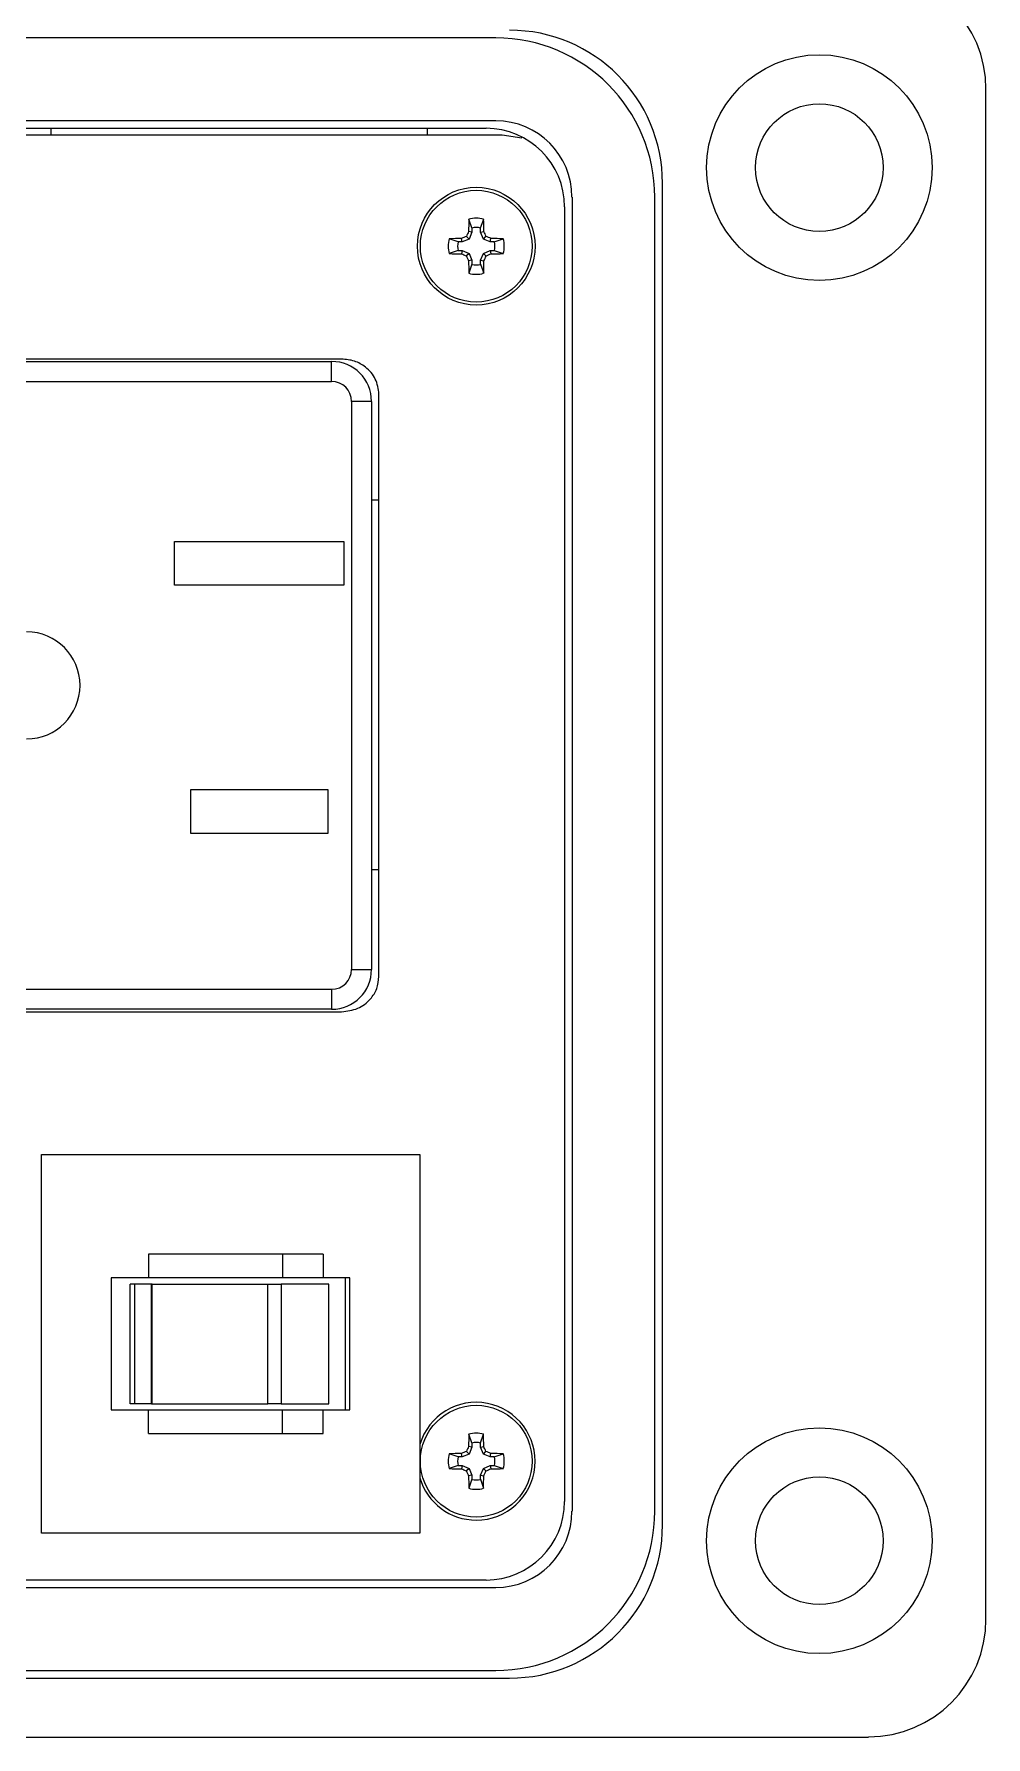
# Model space of a CAD drawing. Header units: inches. Extents: x 0 to 34, y 0 to 22.
# Drawn here: x 4.427 to 5.064, y 11.773 to 12.912 of the extents above; entities that cross this region are included whole.
import ezdxf

# ---------------------------------------------------------------- set-up
doc = ezdxf.new("R2010")
doc.units = ezdxf.units.IN
doc.header["$MEASUREMENT"] = 0

msp = doc.modelspace()

# ---------------------------------------------------------------- linework, layer by layer
at = {"color": 7, "linetype": 'Continuous', "lineweight": 25}
for p, q in [((4.7358, 12.9098), (3.6991, 12.9098)), ((5.0639, 11.8519), (5.0639, 12.8755)), ((3.6991, 12.8544), (4.7358, 12.8544)), ((4.7401, 12.8448), (3.7034, 12.8448)), ((3.7056, 12.8493), (4.7293, 12.8493)), ((4.4379, 12.8493), (4.4379, 12.8448)), ((4.6899, 12.8493), (4.6899, 12.8448)), ((4.7533, 12.8427), (4.7401, 12.8448)), ((4.8474, 11.9149), (4.8474, 12.8125)), ((4.7818, 12.7968), (4.7818, 11.9306)), ((4.7869, 12.8033), (4.7869, 11.9241)), ((4.8423, 11.9241), (4.8423, 12.8033)), ((4.7198, 12.7826), (4.7177, 12.7886)), ((4.7198, 12.7826), (4.7198, 12.7798)), ((4.7256, 12.7826), (4.7277, 12.7886)), ((4.7256, 12.7798), (4.7256, 12.7826)), ((4.7105, 12.7733), (4.7045, 12.7754)), ((4.7133, 12.7733), (4.7105, 12.7733)), ((4.7133, 12.7733), (4.7129, 12.7756)), ((4.7179, 12.7752), (4.7133, 12.7733)), ((4.7179, 12.7752), (4.7161, 12.777)), ((4.7198, 12.7798), (4.7175, 12.7802)), ((4.7198, 12.7798), (4.7179, 12.7752)), ((4.7256, 12.7798), (4.7278, 12.7802)), ((4.7275, 12.7752), (4.7256, 12.7798)), ((4.7275, 12.7752), (4.7292, 12.777)), ((4.7321, 12.7733), (4.7275, 12.7752)), ((4.7321, 12.7733), (4.7325, 12.7756)), ((4.7348, 12.7733), (4.7321, 12.7733)), ((4.7348, 12.7733), (4.7408, 12.7754)), ((4.7105, 12.7675), (4.7045, 12.7655)), ((4.7105, 12.7675), (4.7133, 12.7675)), ((4.7133, 12.7675), (4.7129, 12.7653)), ((4.7133, 12.7675), (4.7179, 12.7656)), ((4.7179, 12.7656), (4.7161, 12.7639)), ((4.7198, 12.761), (4.7175, 12.7606)), ((4.7179, 12.7656), (4.7198, 12.761)), ((4.7198, 12.761), (4.7198, 12.7583)), ((4.7256, 12.761), (4.7275, 12.7656)), ((4.7256, 12.761), (4.7278, 12.7606)), ((4.7256, 12.7583), (4.7256, 12.761)), ((4.7275, 12.7656), (4.7321, 12.7675)), ((4.7275, 12.7656), (4.7292, 12.7639)), ((4.7321, 12.7675), (4.7325, 12.7653)), ((4.7321, 12.7675), (4.7348, 12.7675)), ((4.7348, 12.7675), (4.7408, 12.7655)), ((4.7198, 12.7583), (4.7177, 12.7523)), ((4.7256, 12.7583), (4.7277, 12.7523)), ((4.6326, 12.6949), (3.8059, 12.6949)), ((4.6326, 12.6949), (3.8059, 12.6949)), ((3.8126, 12.6933), (4.6259, 12.6933)), ((4.6259, 12.6799), (4.6259, 12.6933)), ((3.8126, 12.6799), (4.6259, 12.6799)), ((4.6576, 12.2819), (4.6576, 12.6714)), ((4.6576, 12.2818), (4.6576, 12.6714)), ((4.6392, 12.6666), (4.6392, 12.2866)), ((4.6526, 12.6666), (4.6392, 12.6666)), ((4.6526, 12.6666), (4.6526, 12.2866)), ((4.6526, 12.6008), (4.6576, 12.6008)), ((4.5208, 12.5729), (4.6341, 12.5729)), ((4.5208, 12.5436), (4.5208, 12.5729)), ((4.6341, 12.5729), (4.6341, 12.5436)), ((4.6341, 12.5436), (4.5208, 12.5436)), ((4.5316, 12.4069), (4.6233, 12.4069)), ((4.5316, 12.3776), (4.5316, 12.4069)), ((4.6233, 12.4069), (4.6233, 12.3776)), ((4.6233, 12.3776), (4.5316, 12.3776)), ((4.6576, 12.3533), (4.6526, 12.3533)), ((4.6392, 12.2866), (4.6526, 12.2866)), ((3.8126, 12.2733), (4.6259, 12.2733)), ((4.6259, 12.2733), (4.6259, 12.2599)), ((3.8059, 12.2583), (4.6326, 12.2583)), ((4.6259, 12.2599), (3.8126, 12.2599)), ((4.4316, 11.9094), (4.4316, 12.1627)), ((4.4316, 12.1627), (4.6849, 12.1627)), ((4.6849, 12.1627), (4.6849, 11.9094)), ((4.5033, 12.096), (4.5033, 12.0802)), ((4.5931, 12.096), (4.5033, 12.096)), ((4.5931, 12.096), (4.5931, 12.0802)), ((4.6202, 12.096), (4.5931, 12.096)), ((4.6202, 12.096), (4.6202, 12.0802)), ((4.4783, 12.0802), (4.4783, 11.9919)), ((4.5033, 12.0802), (4.4783, 12.0802)), ((4.4911, 11.996), (4.4911, 12.0761)), ((4.4942, 12.0761), (4.4911, 12.0761)), ((4.4942, 11.996), (4.4942, 12.0761)), ((4.5054, 12.0761), (4.4942, 12.0761)), ((4.5931, 12.0802), (4.5033, 12.0802)), ((4.5054, 11.996), (4.5054, 12.0761)), ((4.5058, 12.0761), (4.5054, 12.0761)), ((4.5058, 11.996), (4.5058, 12.0761)), ((4.5058, 12.0761), (4.5831, 12.0761)), ((4.5831, 11.996), (4.5831, 12.0761)), ((4.5831, 12.0761), (4.5921, 12.0761)), ((4.5921, 12.0761), (4.5921, 11.996)), ((4.6241, 12.0761), (4.5921, 12.0761)), ((4.6202, 12.0802), (4.5931, 12.0802)), ((4.638, 12.0802), (4.6202, 12.0802)), ((4.6241, 11.996), (4.6241, 12.0761)), ((4.6349, 12.0802), (4.6349, 11.9919)), ((4.638, 11.9919), (4.638, 12.0802)), ((4.4942, 11.996), (4.4911, 11.996)), ((4.5054, 11.996), (4.4942, 11.996)), ((4.5054, 11.996), (4.5058, 11.996)), ((4.5058, 11.996), (4.5831, 11.996)), ((4.5921, 11.996), (4.5831, 11.996)), ((4.5921, 11.996), (4.6241, 11.996)), ((4.4783, 11.9919), (4.5033, 11.9919)), ((4.5033, 11.9761), (4.5033, 11.9919)), ((4.5033, 11.9919), (4.5931, 11.9919)), ((4.5931, 11.9761), (4.5931, 11.9919)), ((4.5931, 11.9919), (4.6202, 11.9919)), ((4.6202, 11.9761), (4.6202, 11.9919)), ((4.6202, 11.9919), (4.638, 11.9919)), ((4.5033, 11.9761), (4.5931, 11.9761)), ((4.5931, 11.9761), (4.6202, 11.9761)), ((4.7197, 11.9698), (4.7177, 11.9758)), ((4.7256, 11.9698), (4.7276, 11.9758)), ((4.7105, 11.9605), (4.7045, 11.9626)), ((4.7133, 11.9605), (4.7128, 11.9628)), ((4.7179, 11.9624), (4.7133, 11.9605)), ((4.7179, 11.9624), (4.7161, 11.9642)), ((4.7197, 11.967), (4.7175, 11.9675)), ((4.7197, 11.967), (4.7179, 11.9624)), ((4.7197, 11.9698), (4.7197, 11.967)), ((4.7256, 11.967), (4.7256, 11.9698)), ((4.7256, 11.967), (4.7278, 11.9675)), ((4.7275, 11.9624), (4.7256, 11.967)), ((4.7275, 11.9624), (4.7292, 11.9642)), ((4.732, 11.9605), (4.7275, 11.9624)), ((4.732, 11.9605), (4.7325, 11.9628)), ((4.7348, 11.9605), (4.7408, 11.9626)), ((4.7105, 11.9547), (4.7045, 11.9527)), ((4.7133, 11.9605), (4.7105, 11.9605)), ((4.7105, 11.9547), (4.7133, 11.9547)), ((4.7133, 11.9547), (4.7128, 11.9525)), ((4.7133, 11.9547), (4.7179, 11.9528)), ((4.7179, 11.9528), (4.7161, 11.9511)), ((4.7179, 11.9528), (4.7197, 11.9483)), ((4.7256, 11.9483), (4.7275, 11.9528)), ((4.7275, 11.9528), (4.732, 11.9547)), ((4.7275, 11.9528), (4.7292, 11.9511)), ((4.7348, 11.9605), (4.732, 11.9605)), ((4.732, 11.9547), (4.7325, 11.9525)), ((4.732, 11.9547), (4.7348, 11.9547)), ((4.7348, 11.9547), (4.7408, 11.9527)), ((4.7197, 11.9483), (4.7175, 11.9478)), ((4.7197, 11.9455), (4.7177, 11.9395)), ((4.7197, 11.9483), (4.7197, 11.9455)), ((4.7256, 11.9483), (4.7278, 11.9478)), ((4.7256, 11.9455), (4.7256, 11.9483)), ((4.7256, 11.9455), (4.7276, 11.9395)), ((4.6849, 11.9094), (4.4316, 11.9094)), ((4.7358, 11.873), (3.6991, 11.873)), ((4.7293, 11.8781), (3.7056, 11.8781)), ((3.6991, 11.8176), (4.7358, 11.8176)), ((4.3487, 11.8125), (4.745, 11.8125)), ((4.3858, 11.7731), (4.9852, 11.7731))]:
    msp.add_line(p, q, dxfattribs=at)
for centre, radius in [((4.9524, 12.823), 0.0755), ((4.9524, 12.823), 0.0427), ((4.7227, 12.7704), 0.0394), ((4.7227, 12.7704), 0.0374), ((4.7227, 11.9576), 0.0374), ((4.9524, 11.9044), 0.0755), ((4.9524, 11.9044), 0.0427)]:
    msp.add_circle(centre, radius, dxfattribs=at)
for centre, radius, start, end in [((4.9852, 12.8755), 0.0787, 0, 90), ((4.7358, 12.8033), 0.1064, 360, 90), ((4.745, 12.8125), 0.1024, 360, 90), ((4.7358, 12.8033), 0.051, 360, 90), ((4.7293, 12.7968), 0.0525, 0, 90), ((5.3134, 12.7712), 0.5959, 178.333, 179.1348), ((4.7227, 12.7704), 0.0188, 74.6957, 105.3043), ((4.7227, 12.7704), 0.0125, 76.5643, 103.4357), ((4.132, 12.7712), 0.5959, 0.8652, 1.667), ((4.7227, 12.7704), 0.0188, 164.6957, 195.3043), ((4.7219, 12.1797), 0.5959, 90.8652, 91.667), ((4.7227, 12.7704), 0.0125, 166.5643, 193.4357), ((4.9662, 12.1824), 0.645, 112.8106, 113.127), ((5.3107, 12.5269), 0.645, 156.873, 157.1894), ((4.1347, 12.5269), 0.645, 22.8106, 23.127), ((4.4792, 12.1824), 0.645, 66.873, 67.1894), ((4.7235, 12.1797), 0.5959, 88.333, 89.1348), ((4.7227, 12.7704), 0.0125, 346.5643, 13.4357), ((4.7227, 12.7704), 0.0188, 344.6957, 15.3043), ((4.7219, 13.3611), 0.5959, 268.333, 269.1348), ((4.9662, 13.3585), 0.645, 246.873, 247.1894), ((5.3107, 13.0139), 0.645, 202.8106, 203.127), ((5.3134, 12.7696), 0.5959, 180.8652, 181.667), ((4.132, 12.7696), 0.5959, 358.333, 359.1348), ((4.1347, 13.0139), 0.645, 336.873, 337.1894), ((4.4792, 13.3585), 0.645, 292.8106, 293.127), ((4.7235, 13.3611), 0.5959, 270.8652, 271.667), ((4.7227, 12.7704), 0.0188, 254.6957, 285.3043), ((4.7227, 12.7704), 0.0125, 256.5643, 283.4357), ((4.6259, 12.6666), 0.0267, 360, 90), ((4.6259, 12.6666), 0.0133, 0, 90), ((4.4217, 12.4766), 0.0358, 270, 90), ((4.6259, 12.2866), 0.0133, 270, 360), ((4.6259, 12.2866), 0.0267, 270, 360), ((4.7227, 11.9576), 0.0394, 270, 163.4631), ((5.3134, 11.9585), 0.5959, 178.333, 179.1348), ((4.7227, 11.9576), 0.0188, 74.6957, 105.3043), ((4.1319, 11.9585), 0.5959, 0.8652, 1.667), ((4.7227, 11.9576), 0.0188, 164.6957, 195.3043), ((4.7218, 11.3669), 0.5959, 90.8652, 91.667), ((4.9662, 11.3696), 0.645, 112.8106, 113.127), ((5.3107, 11.7141), 0.645, 156.873, 157.1894), ((4.7227, 11.9576), 0.0125, 76.5643, 103.4357), ((4.1346, 11.7141), 0.645, 22.8106, 23.127), ((4.4791, 11.3696), 0.645, 66.873, 67.1894), ((4.7235, 11.3669), 0.5959, 88.333, 89.1348), ((4.7227, 11.9576), 0.0188, 344.6957, 15.3043), ((4.7218, 12.5483), 0.5959, 268.333, 269.1348), ((4.7227, 11.9576), 0.0125, 166.5643, 193.4357), ((4.9662, 12.5457), 0.645, 246.873, 247.1894), ((5.3107, 12.2011), 0.645, 202.8106, 203.127), ((4.1346, 12.2011), 0.645, 336.873, 337.1894), ((4.4791, 12.5457), 0.645, 292.8106, 293.127), ((4.7235, 12.5483), 0.5959, 270.8652, 271.667), ((4.7227, 11.9576), 0.0125, 346.5643, 13.4357), ((4.7227, 11.9576), 0.0394, 196.5369, 270), ((5.3134, 11.9568), 0.5959, 180.8652, 181.667), ((4.7227, 11.9576), 0.0188, 254.6957, 285.3043), ((4.7227, 11.9576), 0.0125, 256.5643, 283.4357), ((4.1319, 11.9568), 0.5959, 358.333, 359.1348), ((4.7293, 11.9306), 0.0525, 270, 0), ((4.7358, 11.9241), 0.051, 270, 0), ((4.7358, 11.9241), 0.1064, 270, 360), ((4.745, 11.9149), 0.1024, 270, 0), ((4.9852, 11.8519), 0.0787, 270, 0)]:
    msp.add_arc(centre, radius, start, end, dxfattribs=at)
for points, knots in [([(4.6576, 12.6714), (4.6571, 12.6749), (4.6561, 12.6819), (4.6494, 12.6895), (4.6412, 12.6941), (4.6355, 12.6947), (4.6326, 12.6949)], [0, 0, 0, 0, 0.275817, 0.548672, 0.769271, 1, 1, 1, 1]), ([(4.6326, 12.2583), (4.6363, 12.2587), (4.6435, 12.2596), (4.6517, 12.2659), (4.6567, 12.2736), (4.6573, 12.2791), (4.6576, 12.2819)], [0, 0, 0, 0, 0.290741, 0.567449, 0.781666, 1, 1, 1, 1])]:
    msp.add_open_spline(points, degree=3, knots=knots, dxfattribs=at)

doc.saveas('drawing.dxf')
